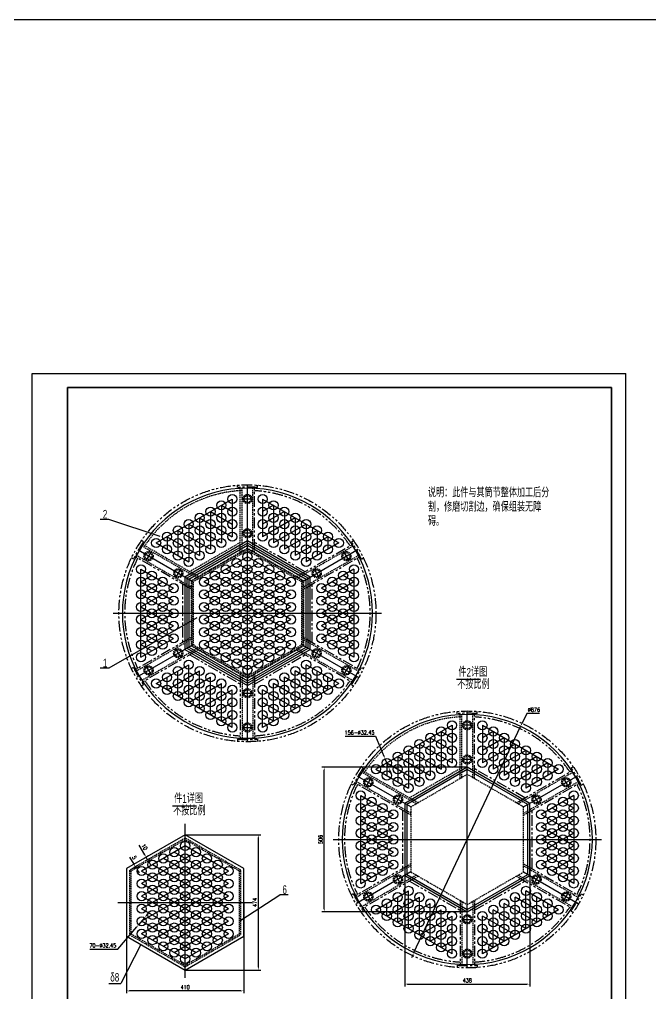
# Model space of a CAD drawing. Header units: millimetres. Extents: x 174648 to 205929, y -160248 to -145891.
# Drawn here: x 182294 to 184503, y -149303 to -145891 of the extents above; entities that cross this region are included whole.
import ezdxf

# ---------------------------------------------------------------- set-up
doc = ezdxf.new("R2010")
doc.units = ezdxf.units.MM
doc.linetypes.add('DASHED', pattern=[0.75, 0.5, -0.25])
doc.linetypes.add('PHANTOM', pattern=[2.5, 1.25, -0.25, 0.25, -0.25, 0.25, -0.25])
for name, color, linetype in [('1', 1, 'Continuous'), ('4虚线层', 6, 'DASHED'), ('9双点划线层', 6, 'PHANTOM')]:
    doc.layers.add(name, color=color, linetype=linetype)
doc.layers.add('图层1', color=4, linetype='Continuous', lineweight=35)
doc.styles.add('TH_GBDIM', font='romans.shx', dxfattribs={"width": 0.8, "bigfont": 'gbcbig.shx'})
doc.styles.add('样式 3.5', font='roms.shx', dxfattribs={"width": 0.7, "height": 3.5, "bigfont": 'hztxt.shx'})
doc.dimstyles.new('TH_GBDIM', dxfattribs={"dimtxt": 3.5, "dimasz": 2.5, "dimexe": 2, "dimexo": 0, "dimgap": 1.5, "dimtad": 1, "dimdec": 1, "dimzin": 0, "dimdsep": 46, "dimtxsty": 'TH_GBDIM', "dimcen": 2.5, "dimclrd": 130, "dimclre": 130, "dimclrt": 3, "dimadec": 0, "dimazin": 0, "dimtfac": 0.714286, "dimtdec": 1, "dimtmove": 0, "dimatfit": 3, "dimfxl": 0, "dimtzin": 0, "dimlwd": -1, "dimlwe": -1, "dimarcsym": 0})

# ---------------------------------------------------------------- blocks, each defined once
blk = doc.blocks.new('*D250')
at = {"color": 130, "transparency": 16777216}
blk.add_line((182873.8, -148746.7), (183138.4, -148746.7), dxfattribs=at)
at = {"color": 130, "linetype": 'Continuous', "transparency": 16777216}
for p, q in [((183130.4, -149210.5), (183130.4, -148756.7)), ((182873.8, -149220.5), (183138.4, -149220.5))]:
    blk.add_line(p, q, dxfattribs=at)
at = {"color": 130, "transparency": 16777216}
for points in [[(183128.7, -148756.7), (183132.1, -148756.7), (183130.4, -148746.7)], [(183128.7, -149210.5), (183132.1, -149210.5), (183130.4, -149220.5)]]:
    blk.add_solid(points, dxfattribs=at)
at = {"layer": 'Defpoints', "color": 0, "transparency": 16777216}
for p in [(182873.8, -148746.7), (183130.4, -148746.7), (182873.8, -149220.5)]:
    blk.add_point(p, dxfattribs=at)
at = {"color": 3, "transparency": 16777216, "insert": (183117.4, -148983.6), "char_height": 14, "attachment_point": 5, "rotation": 90, "style": 'TH_GBDIM', "bg_fill": 3, "box_fill_scale": 1.1, "bg_fill_color": 256, "bg_fill_true_color": 13158600, "bg_fill_transparency": 0}
blk.add_mtext('{474}{}{}', dxfattribs=at)
blk = doc.blocks.new('*D251')
at = {"color": 130, "transparency": 16777216}
blk.add_line((182668.6, -148983.6), (182668.6, -149301.5), dxfattribs=at)
at = {"color": 130, "linetype": 'Continuous', "transparency": 16777216}
for p, q in [((183079, -148983.6), (183079, -149301.5)), ((183069, -149293.5), (182678.6, -149293.5))]:
    blk.add_line(p, q, dxfattribs=at)
at = {"color": 130, "transparency": 16777216}
for points in [[(182678.6, -149291.8), (182678.6, -149295.1), (182668.6, -149293.5)], [(183069, -149291.8), (183069, -149295.1), (183079, -149293.5)]]:
    blk.add_solid(points, dxfattribs=at)
at = {"layer": 'Defpoints', "color": 0, "transparency": 16777216}
for p in [(182668.6, -148983.6), (183079, -148983.6), (182668.6, -149293.5)]:
    blk.add_point(p, dxfattribs=at)
at = {"color": 3, "transparency": 16777216, "insert": (182873.8, -149280.5), "char_height": 14, "attachment_point": 5, "style": 'TH_GBDIM', "bg_fill": 3, "box_fill_scale": 1.1, "bg_fill_color": 256, "bg_fill_true_color": 13158600, "bg_fill_transparency": 0}
blk.add_mtext('410', dxfattribs=at)
blk = doc.blocks.new('*D252')
at = {"color": 130, "linetype": 'Continuous', "transparency": 16777216}
for p, q in [((182732.4, -148816.8), (182713.2, -148783.4)), ((182750.9, -148829.2), (182735.5, -148838.1)), ((182742.4, -148834.1), (182737.4, -148825.4)), ((182747.4, -148842.7), (182752.4, -148851.4))]:
    blk.add_line(p, q, dxfattribs=at)
at = {"color": 130, "transparency": 16777216}
blk.add_line((182745.9, -148820.5), (182730.5, -148829.4), dxfattribs=at)
for points in [[(182733.9, -148815.9), (182731, -148817.6), (182737.4, -148825.4)], [(182748.9, -148841.9), (182746, -148843.6), (182742.4, -148834.1)]]:
    blk.add_solid(points, dxfattribs=at)
at = {"layer": 'Defpoints', "color": 0, "transparency": 16777216}
for p in [(182737.4, -148825.4), (182745.9, -148820.5), (182750.9, -148829.2)]:
    blk.add_point(p, dxfattribs=at)
at = {"color": 3, "transparency": 16777216, "insert": (182731.6, -148789.2), "char_height": 14, "attachment_point": 5, "rotation": 300, "style": 'TH_GBDIM', "bg_fill": 3, "box_fill_scale": 1.1, "bg_fill_color": 256, "bg_fill_true_color": 13158600, "bg_fill_transparency": 0}
blk.add_mtext('10', dxfattribs=at)
blk = doc.blocks.new('*D253')
at = {"color": 130, "linetype": 'Continuous', "transparency": 16777216}
for p, q in [((182694.8, -148850), (182680.1, -148824.5)), ((182712.2, -148857.3), (182695.4, -148867)), ((182702.3, -148863), (182699.8, -148858.7)), ((182707.3, -148871.7), (182712.3, -148880.3))]:
    blk.add_line(p, q, dxfattribs=at)
at = {"color": 130, "transparency": 16777216}
blk.add_line((182709.7, -148853), (182692.9, -148862.7), dxfattribs=at)
for points in [[(182696.3, -148849.2), (182693.4, -148850.8), (182699.8, -148858.7)], [(182708.8, -148870.8), (182705.9, -148872.5), (182702.3, -148863)]]:
    blk.add_solid(points, dxfattribs=at)
at = {"layer": 'Defpoints', "color": 0, "transparency": 16777216}
for p in [(182699.8, -148858.7), (182712.2, -148857.3)]:
    blk.add_point(p, dxfattribs=at)
at = {"color": 3, "transparency": 16777216, "insert": (182696.2, -148826.4), "char_height": 14, "attachment_point": 5, "rotation": 300, "style": 'TH_GBDIM', "bg_fill": 3, "box_fill_scale": 1.1, "bg_fill_color": 256, "bg_fill_true_color": 13158600, "bg_fill_transparency": 0}
blk.add_mtext('5', dxfattribs=at)
at = {"layer": 'Defpoints', "color": 0, "transparency": 16777216}
blk.add_point((182709.7, -148853), dxfattribs=at)
blk = doc.blocks.new('*D255')
at = {"color": 130, "linetype": 'Continuous', "transparency": 16777216}
for p, q in [((182731.8, -149037.4), (182711, -149061.8)), ((182738.3, -149029.8), (182744.8, -149022.2)), ((182637.6, -149147.5), (182704.5, -149069.4)), ((182539.9, -149147.5), (182637.6, -149147.5))]:
    blk.add_line(p, q, dxfattribs=at)
at = {"color": 130, "transparency": 16777216}
for points in [[(182737, -149028.8), (182739.5, -149030.9), (182731.8, -149037.4)], [(182703.2, -149068.3), (182705.7, -149070.4), (182711, -149061.8)]]:
    blk.add_solid(points, dxfattribs=at)
at = {"layer": 'Defpoints', "color": 0, "transparency": 16777216}
for p in [(182731.8, -149037.4), (182711, -149061.8)]:
    blk.add_point(p, dxfattribs=at)
at = {"color": 3, "transparency": 16777216, "insert": (182585.7, -149134.5), "char_height": 14, "attachment_point": 5, "style": 'TH_GBDIM', "bg_fill": 3, "box_fill_scale": 1.1, "bg_fill_color": 256, "bg_fill_true_color": 13158600, "bg_fill_transparency": 0}
blk.add_mtext('{70-%%c32.45}{}{}', dxfattribs=at)
blk = doc.blocks.new('*D256')
at = {"color": 130, "linetype": 'Continuous', "transparency": 16777216}
for p, q in [((184069.8, -148321.5), (184052.6, -148357.8)), ((184114.7, -148321.5), (184069.8, -148321.5)), ((183675.1, -149159.4), (184048.4, -148366.9)), ((183670.9, -149168.4), (183666.6, -149177.5))]:
    blk.add_line(p, q, dxfattribs=at)
at = {"color": 130, "transparency": 16777216}
for points in [[(184051.1, -148357.1), (184054.2, -148358.5), (184048.4, -148366.9)], [(183669.3, -149167.7), (183672.4, -149169.1), (183675.1, -149159.4)]]:
    blk.add_solid(points, dxfattribs=at)
at = {"layer": 'Defpoints', "color": 0, "transparency": 16777216}
for p in [(184048.4, -148366.9), (183675.1, -149159.4)]:
    blk.add_point(p, dxfattribs=at)
at = {"color": 3, "transparency": 16777216, "insert": (184095.2, -148308.5), "char_height": 14, "attachment_point": 5, "style": 'TH_GBDIM', "bg_fill": 3, "box_fill_scale": 1.1, "bg_fill_color": 256, "bg_fill_true_color": 13158600, "bg_fill_transparency": 0}
blk.add_mtext('∅876', dxfattribs=at)
blk = doc.blocks.new('*D257')
at = {"color": 130, "transparency": 16777216}
blk.add_line((183861.8, -148510), (183352.8, -148510), dxfattribs=at)
at = {"color": 130, "linetype": 'Continuous', "transparency": 16777216}
for p, q in [((183360.8, -149006.2), (183360.8, -148520)), ((183861.8, -149016.2), (183352.8, -149016.2))]:
    blk.add_line(p, q, dxfattribs=at)
at = {"color": 130, "transparency": 16777216}
for points in [[(183359.1, -148520), (183362.5, -148520), (183360.8, -148510)], [(183359.1, -149006.2), (183362.5, -149006.2), (183360.8, -149016.2)]]:
    blk.add_solid(points, dxfattribs=at)
at = {"layer": 'Defpoints', "color": 0, "transparency": 16777216}
for p in [(183360.8, -148510), (183861.8, -148510), (183861.8, -149016.2)]:
    blk.add_point(p, dxfattribs=at)
at = {"color": 3, "transparency": 16777216, "insert": (183347.8, -148763.1), "char_height": 14, "attachment_point": 5, "rotation": 90, "style": 'TH_GBDIM', "bg_fill": 3, "box_fill_scale": 1.1, "bg_fill_color": 256, "bg_fill_true_color": 13158600, "bg_fill_transparency": 0}
blk.add_mtext('506', dxfattribs=at)
blk = doc.blocks.new('*D258')
at = {"color": 130, "linetype": 'Continuous', "transparency": 16777216}
for p, q in [((183642.6, -148763.1), (183642.6, -149277.7)), ((183652.6, -149269.7), (184070.9, -149269.7))]:
    blk.add_line(p, q, dxfattribs=at)
at = {"color": 130, "transparency": 16777216}
blk.add_line((184080.9, -148763.1), (184080.9, -149277.7), dxfattribs=at)
for points in [[(183652.6, -149268.1), (183652.6, -149271.4), (183642.6, -149269.7)], [(184070.9, -149268.1), (184070.9, -149271.4), (184080.9, -149269.7)]]:
    blk.add_solid(points, dxfattribs=at)
at = {"layer": 'Defpoints', "color": 0, "transparency": 16777216}
for p in [(183642.6, -148763.1), (184080.9, -148763.1), (184080.9, -149269.7)]:
    blk.add_point(p, dxfattribs=at)
at = {"color": 3, "transparency": 16777216, "insert": (183861.8, -149256.7), "char_height": 14, "attachment_point": 5, "style": 'TH_GBDIM', "bg_fill": 3, "box_fill_scale": 1.1, "bg_fill_color": 256, "bg_fill_true_color": 13158600, "bg_fill_transparency": 0}
blk.add_mtext('438', dxfattribs=at)
blk = doc.blocks.new('*D259')
at = {"color": 130, "linetype": 'Continuous', "transparency": 16777216}
for p, q in [((183434.1, -148401.7), (183540.9, -148401.7)), ((183540.9, -148401.7), (183569.9, -148471.1)), ((183586.1, -148509.8), (183573.8, -148480.3)), ((183590, -148519), (183593.9, -148528.3))]:
    blk.add_line(p, q, dxfattribs=at)
at = {"color": 130, "transparency": 16777216}
for points in [[(183571.5, -148470.4), (183568.4, -148471.7), (183573.8, -148480.3)], [(183591.5, -148518.4), (183588.5, -148519.7), (183586.1, -148509.8)]]:
    blk.add_solid(points, dxfattribs=at)
at = {"layer": 'Defpoints', "color": 0, "transparency": 16777216}
for p in [(183573.8, -148480.3), (183586.1, -148509.8)]:
    blk.add_point(p, dxfattribs=at)
at = {"color": 3, "transparency": 16777216, "insert": (183484.5, -148388.7), "char_height": 14, "attachment_point": 5, "style": 'TH_GBDIM', "bg_fill": 3, "box_fill_scale": 1.1, "bg_fill_color": 256, "bg_fill_true_color": 13158600, "bg_fill_transparency": 0}
blk.add_mtext('{156-%%c32.45}{}{}', dxfattribs=at)

msp = doc.modelspace()

# ---------------------------------------------------------------- linework, layer by layer
at = {"color": 7, "linetype": 'Continuous'}
for p, q in [((182337.9, -147130.8), (184416.9, -147130.8)), ((182337.9, -150071.1), (182337.9, -147130.8)), ((184416.9, -150071.1), (184416.9, -147130.8))]:
    msp.add_line(p, q, dxfattribs=at)
at = {"color": 1, "ltscale": 1.5}
for p, q in [((183092, -148420.8), (183092, -147520.8)), ((183108, -147570.8), (183076, -147570.8)), ((183108, -147690.8), (183076, -147690.8)), ((182894.9, -147856.9), (182709.3, -147749.8)), ((183092, -147725.8), (182879.9, -147848.3)), ((183304.2, -147848.3), (183092, -147725.8)), ((183289.2, -147856.9), (183480, -147746.8)), ((182753.6, -147756.9), (182737.6, -147784.6)), ((183446.5, -147784.6), (183430.5, -147756.9)), ((182857.6, -147816.9), (182841.6, -147844.6)), ((183342.5, -147844.6), (183326.5, -147816.9)), ((182879.9, -147848.3), (182879.9, -148093.3)), ((183304.2, -148093.3), (183304.2, -147848.3)), ((182622, -147970.8), (183562, -147970.8)), ((182642, -147970.8), (183542, -147970.8)), ((182894.9, -148084.6), (182704.1, -148194.8)), ((182879.9, -148093.3), (183092, -148215.8)), ((183092, -148215.8), (183304.2, -148093.3)), ((183289.2, -148084.6), (183480, -148194.8)), ((182841.6, -148096.9), (182857.6, -148124.6)), ((183326.5, -148124.6), (183342.5, -148096.9)), ((182737.6, -148156.9), (182753.6, -148184.6)), ((183430.5, -148184.6), (183446.5, -148156.9)), ((183076, -148250.8), (183108, -148250.8)), ((183861.8, -149213.1), (183861.8, -148313.1)), ((183076, -148370.8), (183108, -148370.8)), ((183861.8, -148518.1), (183649.6, -148640.6)), ((184073.9, -148640.6), (183861.8, -148518.1)), ((183664.6, -148649.3), (183479, -148542.1)), ((184058.9, -148649.3), (184249.7, -148539.1)), ((184216.2, -148577), (184200.2, -148549.3)), ((183649.6, -148640.6), (183649.6, -148885.6)), ((184073.9, -148885.6), (184073.9, -148640.6)), ((182873.8, -149248.1), (182873.8, -148708.3)), ((183391.8, -148763.1), (184331.8, -148763.1)), ((183411.8, -148763.1), (184311.8, -148763.1)), ((183664.6, -148877), (183473.8, -148987.1)), ((184058.9, -148877), (184249.7, -148987.1)), ((183649.6, -148885.6), (183861.8, -149008.1)), ((183861.8, -149008.1), (184073.9, -148885.6)), ((184200.2, -148977), (184216.2, -148949.3)), ((182638.6, -148983.6), (183107.7, -148983.6))]:
    msp.add_line(p, q, dxfattribs=at)
for p, q in [((182606.2, -147642.3), (182576.5, -147642.3)), ((182785.8, -147701.5), (182606.2, -147642.3)), ((183092, -147717.7), (182872.9, -147844.2)), ((183311.2, -147844.2), (183092, -147717.7)), ((183092, -147733.9), (182886.9, -147852.3)), ((183297.2, -147852.3), (183092, -147733.9)), ((182872.9, -147844.2), (182872.9, -148097.3)), ((182886.9, -147852.3), (182886.9, -148089.2)), ((183297.2, -148089.2), (183297.2, -147852.3)), ((183311.2, -148097.3), (183311.2, -147844.2)), ((182914.3, -147986.5), (182606.2, -148163.6)), ((182886.9, -148089.2), (183092, -148207.7)), ((183092, -148207.7), (183297.2, -148089.2)), ((182872.9, -148097.3), (183092, -148223.9)), ((183092, -148223.9), (183311.2, -148097.3)), ((182606.2, -148163.6), (182576.5, -148163.6)), ((183824.3, -148202.2), (183908.6, -148202.2)), ((183861.8, -148510), (183642.6, -148636.6)), ((184080.9, -148636.6), (183861.8, -148510)), ((183642.6, -148636.6), (183642.6, -148889.7)), ((184080.9, -148889.7), (184080.9, -148636.6)), ((182829.3, -148645), (182913.6, -148645)), ((182873.8, -148746.7), (182668.6, -148865.1)), ((183079, -148865.1), (182873.8, -148746.7)), ((182668.6, -148865.1), (182668.6, -149102.1)), ((183079, -149102.1), (183079, -148865.1)), ((183642.6, -148889.7), (183861.8, -149016.2)), ((183861.8, -149016.2), (184080.9, -148889.7)), ((183235.1, -148957.1), (183205.4, -148957.1)), ((182668.6, -149102.1), (182873.8, -149220.5)), ((182873.8, -149220.5), (183079, -149102.1))]:
    msp.add_line(p, q)
at = {"color": 2}
msp.add_line((182607.1, -149267.9), (182649.1, -149267.9), dxfattribs=at)
for centre, start, end in [((183092, -147970.8), 90, 150), ((183092, -147970.8), 30, 90), ((183092, -147970.8), 150, 210), ((183092, -147970.8), 330, 30), ((183092, -147970.8), 210, 270), ((183092, -147970.8), 270, 330), ((183861.8, -148763.1), 90, 150), ((183861.8, -148763.1), 30, 90), ((183861.8, -148763.1), 150, 210), ((183861.8, -148763.1), 330, 30), ((183861.8, -148763.1), 210, 270), ((183861.8, -148763.1), 270, 330)]:
    msp.add_arc(centre, 438, start, end)
at = {"layer": '1'}
for p, q in [((182772.2, -147724.7), (183038.9, -147570.7)), ((183038.9, -147570.7), (183038.9, -147702.7)), ((183145.2, -147570.7), (183145.2, -147702.7)), ((183145.2, -147570.7), (183411.9, -147724.7)), ((182962.7, -147614.7), (182962.7, -147746.7)), ((182962.7, -147614.7), (183038.9, -147658.7)), ((183000.8, -147592.7), (183000.8, -147724.7)), ((183000.8, -147592.7), (183038.9, -147614.7)), ((183183.3, -147592.7), (183145.2, -147614.7)), ((183221.4, -147614.7), (183145.2, -147658.7)), ((183183.3, -147592.7), (183183.3, -147724.7)), ((183221.4, -147614.7), (183221.4, -147746.7)), ((182924.6, -147636.7), (182924.6, -147768.7)), ((182924.6, -147636.7), (183038.9, -147702.7)), ((183259.5, -147636.7), (183145.2, -147702.7)), ((183259.5, -147636.7), (183259.5, -147768.7)), ((182848.4, -147680.7), (182962.7, -147746.7)), ((182848.4, -147680.7), (182848.4, -147768.7)), ((182886.5, -147658.7), (183000.8, -147724.7)), ((182886.5, -147658.7), (182886.5, -147790.7)), ((183297.6, -147658.7), (183183.3, -147724.7)), ((183335.7, -147680.7), (183221.4, -147746.7)), ((183297.6, -147658.7), (183297.6, -147790.7)), ((183335.7, -147680.7), (183335.7, -147768.7)), ((182810.3, -147702.7), (182924.6, -147768.7)), ((182810.3, -147702.7), (182810.3, -147746.7)), ((183373.8, -147702.7), (183259.5, -147768.7)), ((183373.8, -147702.7), (183373.8, -147746.7)), ((182772.2, -147724.7), (182886.5, -147790.7)), ((183411.9, -147724.7), (183297.6, -147790.7)), ((183092, -147772.8), (182939.6, -147860.8)), ((183244.5, -147860.8), (183092, -147772.8)), ((182719, -147816.8), (182833.3, -147882.8)), ((182719, -148124.8), (182719, -147816.8)), ((183130.2, -147794.8), (182939.6, -147904.8)), ((183168.3, -147816.8), (182939.6, -147948.8)), ((183244.5, -147948.8), (183015.8, -147816.8)), ((183244.5, -147904.8), (183053.9, -147794.8)), ((183465.1, -147816.8), (183350.8, -147882.8)), ((183465.1, -147816.8), (183465.1, -148124.8)), ((182719, -147860.8), (182757.1, -147838.8)), ((183206.4, -147838.8), (182939.6, -147992.8)), ((183244.5, -147992.8), (182977.7, -147838.8)), ((183465.1, -147860.8), (183427, -147838.8)), ((182719, -147860.8), (182833.3, -147926.8)), ((182719, -147904.8), (182795.2, -147860.8)), ((182719, -147948.8), (182833.3, -147882.8)), ((183244.5, -148036.8), (182939.6, -147860.8)), ((183244.5, -147860.8), (182939.6, -148036.8)), ((183465.1, -147860.8), (183350.8, -147926.8)), ((183465.1, -147948.8), (183350.8, -147882.8)), ((183465.1, -147904.8), (183388.9, -147860.8)), ((182719, -147904.8), (182833.3, -147970.8)), ((183244.5, -147904.8), (182939.6, -148080.8)), ((183244.5, -148080.8), (182939.6, -147904.8)), ((183465.1, -147904.8), (183350.8, -147970.8)), ((182719, -147992.8), (182833.3, -147926.8)), ((182719, -147948.8), (182833.3, -148014.8)), ((183206.4, -148102.8), (182939.6, -147948.8)), ((183244.5, -147948.8), (182977.7, -148102.8)), ((183465.1, -147992.8), (183350.8, -147926.8)), ((183465.1, -147948.8), (183350.8, -148014.8)), ((182719, -148036.8), (182833.3, -147970.8)), ((183465.1, -148036.8), (183350.8, -147970.8)), ((182719, -147992.8), (182833.3, -148058.8)), ((182719, -148080.8), (182833.3, -148014.8)), ((183168.3, -148124.8), (182939.6, -147992.8)), ((183244.5, -147992.8), (183015.8, -148124.8)), ((183465.1, -147992.8), (183350.8, -148058.8)), ((183465.1, -148080.8), (183350.8, -148014.8)), ((182719, -148036.8), (182795.2, -148080.8)), ((182719, -148124.8), (182833.3, -148058.8)), ((183130.2, -148146.8), (182939.6, -148036.8)), ((183244.5, -148036.8), (183053.9, -148146.8)), ((183465.1, -148124.8), (183350.8, -148058.8)), ((183465.1, -148036.8), (183388.9, -148080.8)), ((182719, -148080.8), (182757.1, -148102.8)), ((183092, -148168.8), (182939.6, -148080.8)), ((183244.5, -148080.8), (183092, -148168.8)), ((183465.1, -148080.8), (183427, -148102.8)), ((182772.2, -148216.9), (182886.5, -148150.9)), ((182886.5, -148282.9), (182886.5, -148150.9)), ((183411.9, -148216.9), (183297.6, -148150.9)), ((183297.6, -148282.9), (183297.6, -148150.9)), ((182810.3, -148238.9), (182924.6, -148172.9)), ((182810.3, -148238.9), (182810.3, -148194.9)), ((182848.4, -148260.9), (182848.4, -148172.9)), ((182848.4, -148260.9), (182962.7, -148194.9)), ((182924.6, -148304.9), (182924.6, -148172.9)), ((182962.7, -148326.9), (182962.7, -148194.9)), ((183221.4, -148326.9), (183221.4, -148194.9)), ((183335.7, -148260.9), (183221.4, -148194.9)), ((183373.8, -148238.9), (183259.5, -148172.9)), ((183259.5, -148304.9), (183259.5, -148172.9)), ((183335.7, -148260.9), (183335.7, -148172.9)), ((183373.8, -148238.9), (183373.8, -148194.9)), ((183038.9, -148370.9), (182772.2, -148216.9)), ((182886.5, -148282.9), (183000.8, -148216.9)), ((183000.8, -148348.9), (183000.8, -148216.9)), ((183411.9, -148216.9), (183145.2, -148370.9)), ((183183.3, -148348.9), (183183.3, -148216.9)), ((183297.6, -148282.9), (183183.3, -148216.9)), ((182924.6, -148304.9), (183038.9, -148238.9)), ((183038.9, -148370.9), (183038.9, -148238.9)), ((183145.2, -148370.9), (183145.2, -148238.9)), ((183259.5, -148304.9), (183145.2, -148238.9)), ((182962.7, -148326.9), (183038.9, -148282.9)), ((183221.4, -148326.9), (183145.2, -148282.9)), ((183000.8, -148348.9), (183038.9, -148326.9)), ((183183.3, -148348.9), (183145.2, -148326.9)), ((183541.9, -148517), (183808.6, -148363)), ((183808.6, -148363), (183808.6, -148495)), ((183914.9, -148363), (183914.9, -148495)), ((183914.9, -148363), (184181.6, -148517)), ((183770.5, -148385), (183770.5, -148517)), ((183770.5, -148385), (183808.6, -148407)), ((183953, -148385), (183914.9, -148407)), ((183953, -148385), (183953, -148517)), ((183694.3, -148429), (183694.3, -148561)), ((183694.3, -148429), (183808.6, -148495)), ((183732.4, -148407), (183732.4, -148539)), ((183732.4, -148407), (183808.6, -148451)), ((183991.1, -148407), (183914.9, -148451)), ((184029.2, -148429), (183914.9, -148495)), ((183991.1, -148407), (183991.1, -148539)), ((184029.2, -148429), (184029.2, -148561)), ((183656.2, -148451), (183770.5, -148517)), ((183656.2, -148451), (183656.2, -148583)), ((184067.3, -148451), (183953, -148517)), ((184067.3, -148451), (184067.3, -148583)), ((183580, -148495), (183694.3, -148561)), ((183580, -148495), (183580, -148539)), ((183618.1, -148473), (183732.4, -148539)), ((183618.1, -148473), (183618.1, -148561)), ((184105.4, -148473), (183991.1, -148539)), ((184143.5, -148495), (184029.2, -148561)), ((184105.4, -148473), (184105.4, -148561)), ((184143.5, -148495), (184143.5, -148539)), ((183541.9, -148517), (183656.2, -148583)), ((184181.6, -148517), (184067.3, -148583)), ((183488.7, -148609.1), (183603, -148675.1)), ((183488.7, -148917.1), (183488.7, -148609.1)), ((183488.7, -148653.1), (183526.8, -148631.1)), ((184234.8, -148609.1), (184120.5, -148675.1)), ((184234.8, -148653.1), (184196.7, -148631.1)), ((184234.8, -148609.1), (184234.8, -148917.1)), ((183488.7, -148653.1), (183603, -148719.1)), ((183488.7, -148697.1), (183564.9, -148653.1)), ((184234.8, -148653.1), (184120.5, -148719.1)), ((184234.8, -148697.1), (184158.6, -148653.1)), ((183488.7, -148741.1), (183603, -148675.1)), ((183488.7, -148697.1), (183603, -148763.1)), ((184234.8, -148741.1), (184120.5, -148675.1)), ((184234.8, -148697.1), (184120.5, -148763.1)), ((183488.7, -148785.1), (183603, -148719.1)), ((183488.7, -148741.1), (183603, -148807.1)), ((184234.8, -148785.1), (184120.5, -148719.1)), ((184234.8, -148741.1), (184120.5, -148807.1)), ((183488.7, -148829.1), (183603, -148763.1)), ((184234.8, -148829.1), (184120.5, -148763.1)), ((182873.8, -148785.6), (182721.4, -148873.6)), ((182911.9, -148807.6), (182721.4, -148917.6)), ((183026.2, -148917.6), (182835.7, -148807.6)), ((183026.2, -148873.6), (182873.8, -148785.6)), ((183488.7, -148785.1), (183603, -148851.1)), ((183488.7, -148873.1), (183603, -148807.1)), ((184234.8, -148785.1), (184120.5, -148851.1)), ((184234.8, -148873.1), (184120.5, -148807.1)), ((182950, -148829.6), (182721.4, -148961.6)), ((183026.2, -148961.6), (182797.6, -148829.6)), ((183488.7, -148829.1), (183564.9, -148873.1)), ((184234.8, -148829.1), (184158.6, -148873.1)), ((182988.1, -148851.6), (182721.4, -149005.6)), ((183026.2, -149049.6), (182721.4, -148873.6)), ((183026.2, -148873.6), (182721.4, -149049.6)), ((183026.2, -149005.6), (182759.5, -148851.6)), ((183488.7, -148917.1), (183603, -148851.1)), ((183488.7, -148873.1), (183526.8, -148895.1)), ((184234.8, -148917.1), (184120.5, -148851.1)), ((184234.8, -148873.1), (184196.7, -148895.1)), ((183026.2, -148917.6), (182721.4, -149093.6)), ((183026.2, -149093.6), (182721.4, -148917.6)), ((183541.9, -149009.2), (183656.2, -148943.2)), ((183656.2, -149075.2), (183656.2, -148943.2)), ((184181.6, -149009.2), (184067.3, -148943.2)), ((184067.3, -149075.2), (184067.3, -148943.2)), ((182988.1, -149115.6), (182721.4, -148961.6)), ((183026.2, -148961.6), (182759.5, -149115.6)), ((183580, -149031.2), (183694.3, -148965.2)), ((183618.1, -149053.2), (183618.1, -148965.2)), ((183694.3, -149097.2), (183694.3, -148965.2)), ((184143.5, -149031.2), (184029.2, -148965.2)), ((184029.2, -149097.2), (184029.2, -148965.2)), ((184105.4, -149053.2), (184105.4, -148965.2)), ((182950, -149137.6), (182721.4, -149005.6)), ((183026.2, -149005.6), (182797.6, -149137.6)), ((183808.6, -149163.2), (183541.9, -149009.2)), ((183580, -149031.2), (183580, -148987.2)), ((183618.1, -149053.2), (183732.4, -148987.2)), ((183656.2, -149075.2), (183770.5, -149009.2)), ((183732.4, -149119.2), (183732.4, -148987.2)), ((183770.5, -149141.2), (183770.5, -149009.2)), ((184181.6, -149009.2), (183914.9, -149163.2)), ((183953, -149141.2), (183953, -149009.2)), ((184067.3, -149075.2), (183953, -149009.2)), ((183991.1, -149119.2), (183991.1, -148987.2)), ((184105.4, -149053.2), (183991.1, -148987.2)), ((184143.5, -149031.2), (184143.5, -148987.2)), ((183694.3, -149097.2), (183808.6, -149031.2)), ((183808.6, -149163.2), (183808.6, -149031.2)), ((183914.9, -149163.2), (183914.9, -149031.2)), ((184029.2, -149097.2), (183914.9, -149031.2)), ((182911.9, -149159.6), (182721.4, -149049.6)), ((183026.2, -149049.6), (182835.7, -149159.6)), ((183732.4, -149119.2), (183808.6, -149075.2)), ((183991.1, -149119.2), (183914.9, -149075.2)), ((182873.8, -149181.6), (182721.4, -149093.6)), ((183026.2, -149093.6), (182873.8, -149181.6)), ((183770.5, -149141.2), (183808.6, -149119.2)), ((183953, -149141.2), (183914.9, -149119.2))]:
    msp.add_line(p, q, dxfattribs=at)
for centre in [(183000.8, -147592.7), (183038.9, -147570.7), (183145.2, -147570.7), (183183.3, -147592.7), (182962.7, -147614.7), (183038.9, -147614.7), (183145.2, -147614.7), (183221.4, -147614.7), (182886.5, -147658.7), (182924.6, -147636.7), (182962.7, -147658.7), (183000.8, -147636.7), (183038.9, -147658.7), (183145.2, -147658.7), (183183.3, -147636.7), (183221.4, -147658.7), (183259.5, -147636.7), (183297.6, -147658.7), (182848.4, -147680.7), (182924.6, -147680.7), (183000.8, -147680.7), (183183.3, -147680.7), (183259.5, -147680.7), (183335.7, -147680.7), (182772.2, -147724.7), (182810.3, -147702.7), (182848.4, -147724.7), (182886.5, -147702.7), (182924.6, -147724.7), (182962.7, -147702.7), (183000.8, -147724.7), (183038.9, -147702.7), (183145.2, -147702.7), (183183.3, -147724.7), (183221.4, -147702.7), (183259.5, -147724.7), (183297.6, -147702.7), (183335.7, -147724.7), (183373.8, -147702.7), (183411.9, -147724.7), (182810.3, -147746.7), (182848.4, -147768.7), (182886.5, -147746.7), (182924.6, -147768.7), (182962.7, -147746.7), (183221.4, -147746.7), (183259.5, -147768.7), (183297.6, -147746.7), (183335.7, -147768.7), (183373.8, -147746.7), (182886.5, -147790.7), (183053.9, -147794.8), (183092, -147772.8), (183130.2, -147794.8), (183297.6, -147790.7), (182719, -147816.8), (183015.8, -147816.8), (183092, -147816.8), (183168.3, -147816.8), (183465.1, -147816.8), (182719, -147860.8), (182757.1, -147838.8), (182795.2, -147860.8), (182939.6, -147860.8), (182977.7, -147838.8), (183015.8, -147860.8), (183053.9, -147838.8), (183092, -147860.8), (183130.2, -147838.8), (183168.3, -147860.8), (183206.4, -147838.8), (183244.5, -147860.8), (183388.9, -147860.8), (183427, -147838.8), (183465.1, -147860.8), (182719, -147904.8), (182757.1, -147882.8), (182795.2, -147904.8), (182833.3, -147882.8), (182939.6, -147904.8), (182977.7, -147882.8), (183015.8, -147904.8), (183053.9, -147882.8), (183092, -147904.8), (183130.2, -147882.8), (183168.3, -147904.8), (183206.4, -147882.8), (183244.5, -147904.8), (183350.8, -147882.8), (183388.9, -147904.8), (183427, -147882.8), (183465.1, -147904.8), (182757.1, -147926.8), (182833.3, -147926.8), (182977.7, -147926.8), (183053.9, -147926.8), (183130.2, -147926.8), (183206.4, -147926.8), (183350.8, -147926.8), (183427, -147926.8), (182719, -147948.8), (182757.1, -147970.8), (182795.2, -147948.8), (182833.3, -147970.8), (182939.6, -147948.8), (182977.7, -147970.8), (183015.8, -147948.8), (183053.9, -147970.8), (183092, -147948.8), (183130.2, -147970.8), (183168.3, -147948.8), (183206.4, -147970.8), (183244.5, -147948.8), (183350.8, -147970.8), (183388.9, -147948.8), (183427, -147970.8), (183465.1, -147948.8), (182719, -147992.8), (182795.2, -147992.8), (182939.6, -147992.8), (183015.8, -147992.8), (183092, -147992.8), (183168.3, -147992.8), (183244.5, -147992.8), (183388.9, -147992.8), (183465.1, -147992.8), (182719, -148036.8), (182757.1, -148014.8), (182795.2, -148036.8), (182833.3, -148014.8), (182939.6, -148036.8), (182977.7, -148014.8), (183015.8, -148036.8), (183053.9, -148014.8), (183092, -148036.8), (183130.2, -148014.8), (183168.3, -148036.8), (183206.4, -148014.8), (183244.5, -148036.8), (183350.8, -148014.8), (183388.9, -148036.8), (183427, -148014.8), (183465.1, -148036.8), (182757.1, -148058.8), (182833.3, -148058.8), (182977.7, -148058.8), (183053.9, -148058.8), (183130.2, -148058.8), (183206.4, -148058.8), (183350.8, -148058.8), (183427, -148058.8), (182719, -148080.8), (182757.1, -148102.8), (182795.2, -148080.8), (182939.6, -148080.8), (182977.7, -148102.8), (183015.8, -148080.8), (183053.9, -148102.8), (183092, -148080.8), (183130.2, -148102.8), (183168.3, -148080.8), (183206.4, -148102.8), (183244.5, -148080.8), (183388.9, -148080.8), (183427, -148102.8), (183465.1, -148080.8), (182719, -148124.8), (183015.8, -148124.8), (183092, -148124.8), (183168.3, -148124.8), (183465.1, -148124.8), (182848.4, -148172.9), (182886.5, -148150.9), (182924.6, -148172.9), (183053.9, -148146.8), (183092, -148168.8), (183130.2, -148146.8), (183259.5, -148172.9), (183297.6, -148150.9), (183335.7, -148172.9), (182810.3, -148194.9), (182886.5, -148194.9), (182962.7, -148194.9), (183221.4, -148194.9), (183297.6, -148194.9), (183373.8, -148194.9), (182772.2, -148216.9), (182810.3, -148238.9), (182848.4, -148216.9), (182886.5, -148238.9), (182924.6, -148216.9), (182962.7, -148238.9), (183000.8, -148216.9), (183038.9, -148238.9), (183145.2, -148238.9), (183183.3, -148216.9), (183221.4, -148238.9), (183259.5, -148216.9), (183297.6, -148238.9), (183335.7, -148216.9), (183373.8, -148238.9), (183411.9, -148216.9), (182848.4, -148260.9), (182924.6, -148260.9), (183000.8, -148260.9), (183183.3, -148260.9), (183259.5, -148260.9), (183335.7, -148260.9), (182886.5, -148282.9), (182924.6, -148304.9), (182962.7, -148282.9), (183000.8, -148304.9), (183038.9, -148282.9), (183145.2, -148282.9), (183183.3, -148304.9), (183221.4, -148282.9), (183259.5, -148304.9), (183297.6, -148282.9), (182962.7, -148326.9), (183000.8, -148348.9), (183038.9, -148326.9), (183145.2, -148326.9), (183183.3, -148348.9), (183221.4, -148326.9), (183038.9, -148370.9), (183145.2, -148370.9), (183808.6, -148363), (183914.9, -148363), (183732.4, -148407), (183770.5, -148385), (183808.6, -148407), (183914.9, -148407), (183953, -148385), (183991.1, -148407), (183656.2, -148451), (183694.3, -148429), (183732.4, -148451), (183770.5, -148429), (183808.6, -148451), (183914.9, -148451), (183953, -148429), (183991.1, -148451), (184029.2, -148429), (184067.3, -148451), (183618.1, -148473), (183694.3, -148473), (183770.5, -148473), (183953, -148473), (184029.2, -148473), (184105.4, -148473), (183541.9, -148517), (183580, -148495), (183618.1, -148517), (183656.2, -148495), (183694.3, -148517), (183732.4, -148495), (183770.5, -148517), (183808.6, -148495), (183914.9, -148495), (183953, -148517), (183991.1, -148495), (184029.2, -148517), (184067.3, -148495), (184105.4, -148517), (184143.5, -148495), (184181.6, -148517), (183580, -148539), (183656.2, -148539), (183732.4, -148539), (183991.1, -148539), (184067.3, -148539), (184143.5, -148539), (183618.1, -148561), (183656.2, -148583), (183694.3, -148561), (184029.2, -148561), (184067.3, -148583), (184105.4, -148561), (183488.7, -148609.1), (184234.8, -148609.1), (183488.7, -148653.1), (183526.8, -148631.1), (183564.9, -148653.1), (184158.6, -148653.1), (184196.7, -148631.1), (184234.8, -148653.1), (183526.8, -148675.1), (183603, -148675.1), (184120.5, -148675.1), (184196.7, -148675.1), (183488.7, -148697.1), (183526.8, -148719.1), (183564.9, -148697.1), (183603, -148719.1), (184120.5, -148719.1), (184158.6, -148697.1), (184196.7, -148719.1), (184234.8, -148697.1), (183488.7, -148741.1), (183564.9, -148741.1), (184158.6, -148741.1), (184234.8, -148741.1), (182873.8, -148785.6), (183488.7, -148785.1), (183526.8, -148763.1), (183564.9, -148785.1), (183603, -148763.1), (184120.5, -148763.1), (184158.6, -148785.1), (184196.7, -148763.1), (184234.8, -148785.1), (182835.7, -148807.6), (182911.9, -148807.6), (183526.8, -148807.1), (183603, -148807.1), (184120.5, -148807.1), (184196.7, -148807.1), (182759.5, -148851.6), (182797.6, -148829.6), (182835.7, -148851.6), (182873.8, -148829.6), (182911.9, -148851.6), (182950, -148829.6), (182988.1, -148851.6), (183488.7, -148829.1), (183526.8, -148851.1), (183564.9, -148829.1), (183603, -148851.1), (184120.5, -148851.1), (184158.6, -148829.1), (184196.7, -148851.1), (184234.8, -148829.1), (182721.4, -148873.6), (182797.6, -148873.6), (182873.8, -148873.6), (182950, -148873.6), (183026.2, -148873.6), (183488.7, -148873.1), (183564.9, -148873.1), (184158.6, -148873.1), (184234.8, -148873.1), (182721.4, -148917.6), (182759.5, -148895.6), (182797.6, -148917.6), (182835.7, -148895.6), (182873.8, -148917.6), (182911.9, -148895.6), (182950, -148917.6), (182988.1, -148895.6), (183026.2, -148917.6), (183488.7, -148917.1), (183526.8, -148895.1), (184196.7, -148895.1), (184234.8, -148917.1), (182721.4, -148961.6), (182759.5, -148939.6), (182797.6, -148961.6), (182835.7, -148939.6), (182873.8, -148961.6), (182911.9, -148939.6), (182950, -148961.6), (182988.1, -148939.6), (183026.2, -148961.6), (183656.2, -148943.2), (184067.3, -148943.2), (182759.5, -148983.6), (182835.7, -148983.6), (182911.9, -148983.6), (182988.1, -148983.6), (183580, -148987.2), (183618.1, -148965.2), (183656.2, -148987.2), (183694.3, -148965.2), (183732.4, -148987.2), (183991.1, -148987.2), (184029.2, -148965.2), (184067.3, -148987.2), (184105.4, -148965.2), (184143.5, -148987.2), (182721.4, -149005.6), (182759.5, -149027.6), (182797.6, -149005.6), (182835.7, -149027.6), (182873.8, -149005.6), (182911.9, -149027.6), (182950, -149005.6), (182988.1, -149027.6), (183026.2, -149005.6), (183541.9, -149009.2), (183580, -149031.2), (183618.1, -149009.2), (183656.2, -149031.2), (183694.3, -149009.2), (183732.4, -149031.2), (183770.5, -149009.2), (183808.6, -149031.2), (183914.9, -149031.2), (183953, -149009.2), (183991.1, -149031.2), (184029.2, -149009.2), (184067.3, -149031.2), (184105.4, -149009.2), (184143.5, -149031.2), (184181.6, -149009.2), (182721.4, -149049.6), (182797.6, -149049.6), (182873.8, -149049.6), (182950, -149049.6), (183026.2, -149049.6), (183618.1, -149053.2), (183694.3, -149053.2), (183770.5, -149053.2), (183953, -149053.2), (184029.2, -149053.2), (184105.4, -149053.2), (182721.4, -149093.6), (182759.5, -149071.6), (182797.6, -149093.6), (182835.7, -149071.6), (182873.8, -149093.6), (182911.9, -149071.6), (182950, -149093.6), (182988.1, -149071.6), (183026.2, -149093.6), (183656.2, -149075.2), (183694.3, -149097.2), (183732.4, -149075.2), (183770.5, -149097.2), (183808.6, -149075.2), (183914.9, -149075.2), (183953, -149097.2), (183991.1, -149075.2), (184029.2, -149097.2), (184067.3, -149075.2), (182759.5, -149115.6), (182835.7, -149115.6), (182911.9, -149115.6), (182988.1, -149115.6), (183732.4, -149119.2), (183808.6, -149119.2), (183914.9, -149119.2), (183991.1, -149119.2), (182797.6, -149137.6), (182835.7, -149159.6), (182873.8, -149137.6), (182911.9, -149159.6), (182950, -149137.6), (183770.5, -149141.2), (183808.6, -149163.2), (183914.9, -149163.2), (183953, -149141.2), (182873.8, -149181.6)]:
    msp.add_circle(centre, 16, dxfattribs=at)
at = {"layer": '4虚线层', "ltscale": 10}
for p, q in [((183067, -147732.1), (183067, -147533.5)), ((183073, -147754.1), (183073, -147529.5)), ((183111, -147754.1), (183111, -147529.5)), ((182913.9, -147846), (182719.4, -147733.7)), ((182897.9, -147829.8), (182725.8, -147730.5)), ((183067, -147722.9), (182889.9, -147825.2)), ((183092, -147743.1), (182894.9, -147856.9)), ((183092, -147745.4), (182896.9, -147858.1)), ((183092, -147751.2), (182901.9, -147861)), ((183067, -147757.5), (183067, -147748.3)), ((183289.2, -147856.9), (183092, -147743.1)), ((183287.2, -147858.1), (183092, -147745.4)), ((183092, -147751.2), (183092, -147745.4)), ((183282.2, -147861), (183092, -147751.2)), ((183117, -147757.5), (183117, -147748.3)), ((183270.2, -147846), (183464.7, -147733.7)), ((182894.9, -147878.9), (182700.4, -147766.6)), ((183289.2, -147878.9), (183483.7, -147766.6)), ((182919.9, -147842.5), (182911.9, -147837.9)), ((183264.2, -147842.5), (183272.2, -147837.9)), ((182894.9, -147885.8), (182886.9, -147881.2)), ((182894.9, -147856.9), (182894.9, -148084.6)), ((182896.9, -147858.1), (182896.9, -148083.5)), ((182901.9, -147861), (182896.9, -147858.1)), ((182901.9, -147861), (182901.9, -148080.6)), ((183282.2, -147861), (183287.2, -147858.1)), ((183282.2, -148080.6), (183282.2, -147861)), ((183287.2, -148083.5), (183287.2, -147858.1)), ((183289.2, -148084.6), (183289.2, -147856.9)), ((183289.2, -147885.8), (183297.2, -147881.2)), ((182894.9, -148055.8), (182886.9, -148060.4)), ((183289.2, -148055.8), (183297.2, -148060.4)), ((182894.9, -148062.7), (182700.4, -148175)), ((182894.9, -148084.6), (183092, -148198.5)), ((182896.9, -148083.5), (182901.9, -148080.6)), ((182896.9, -148083.5), (183092, -148196.2)), ((182901.9, -148080.6), (183092, -148190.4)), ((183092, -148190.4), (183282.2, -148080.6)), ((183092, -148196.2), (183287.2, -148083.5)), ((183092, -148198.5), (183289.2, -148084.6)), ((183287.2, -148083.5), (183282.2, -148080.6)), ((183289.2, -148062.7), (183483.7, -148175)), ((182913.9, -148095.6), (182719.4, -148207.9)), ((182919.9, -148099.1), (182911.9, -148103.7)), ((183264.2, -148099.1), (183272.2, -148103.7)), ((183270.2, -148095.6), (183464.7, -148207.9)), ((183067, -148184), (183067, -148193.3)), ((183073, -148187.5), (183073, -148412.1)), ((183092, -148196.2), (183092, -148190.4)), ((183111, -148187.5), (183111, -148412.1)), ((183117, -148184), (183117, -148193.3)), ((183836.8, -148524.5), (183836.8, -148325.8)), ((183842.8, -148546.4), (183842.8, -148321.8)), ((183880.8, -148546.4), (183880.8, -148321.8)), ((183683.6, -148638.3), (183489.1, -148526)), ((183667.6, -148622.1), (183495.6, -148522.8)), ((183836.8, -148515.2), (183659.6, -148617.5)), ((183861.8, -148535.4), (183664.6, -148649.3)), ((184058.9, -148649.3), (183861.8, -148535.4)), ((184039.9, -148638.3), (184234.4, -148526)), ((183664.6, -148671.2), (183470.1, -148558.9)), ((183836.8, -148549.9), (183836.8, -148540.6)), ((183886.8, -148549.9), (183886.8, -148540.6)), ((184058.9, -148671.2), (184253.4, -148558.9)), ((183689.6, -148634.8), (183681.6, -148630.2)), ((184033.9, -148634.8), (184041.9, -148630.2)), ((183664.6, -148678.1), (183656.6, -148673.5)), ((183664.6, -148649.3), (183664.6, -148877)), ((184058.9, -148877), (184058.9, -148649.3)), ((184058.9, -148678.1), (184066.9, -148673.5)), ((182873.8, -148758.2), (182678.6, -148870.9)), ((182873.8, -148764), (182683.6, -148873.8)), ((183069, -148870.9), (182873.8, -148758.2)), ((182873.8, -148764), (182873.8, -148758.2)), ((183064, -148873.8), (182873.8, -148764)), ((182678.6, -148870.9), (182678.6, -149096.3)), ((182683.6, -148873.8), (182678.6, -148870.9)), ((182683.6, -148873.8), (182683.6, -149093.4)), ((183064, -148873.8), (183069, -148870.9)), ((183064, -149093.4), (183064, -148873.8)), ((183069, -149096.3), (183069, -148870.9)), ((183664.6, -148855), (183470.1, -148967.3)), ((183664.6, -148848.1), (183656.6, -148852.7)), ((183664.6, -148877), (183861.8, -148990.8)), ((183861.8, -148990.8), (184058.9, -148877)), ((184058.9, -148848.1), (184066.9, -148852.7)), ((184058.9, -148855), (184253.4, -148967.3)), ((183683.6, -148887.9), (183489.1, -149000.2)), ((183689.6, -148891.4), (183681.6, -148896)), ((184033.9, -148891.4), (184041.9, -148896)), ((184039.9, -148887.9), (184234.4, -149000.2)), ((183836.8, -148976.4), (183836.8, -148985.6)), ((183842.8, -148979.8), (183842.8, -149204.4)), ((183880.8, -148979.8), (183880.8, -149204.4)), ((183886.8, -148976.4), (183886.8, -148985.6)), ((182678.6, -149096.3), (182683.6, -149093.4)), ((182678.6, -149096.3), (182873.8, -149209)), ((182683.6, -149093.4), (182873.8, -149203.2)), ((182873.8, -149203.2), (183064, -149093.4)), ((182873.8, -149209), (183069, -149096.3)), ((183069, -149096.3), (183064, -149093.4)), ((182873.8, -149209), (182873.8, -149203.2))]:
    msp.add_line(p, q, dxfattribs=at)
for centre, radius in [((183092, -147570.8), 16), ((183092, -147570.8), 12), ((183092, -147690.8), 16), ((183092, -147690.8), 12), ((182745.6, -147770.8), 16), ((182745.6, -147770.8), 12), ((183438.5, -147770.8), 16), ((183438.5, -147770.8), 12), ((182849.6, -147830.8), 16), ((182849.6, -147830.8), 12), ((183334.5, -147830.8), 16), ((183334.5, -147830.8), 12), ((182849.6, -148110.8), 16), ((182849.6, -148110.8), 12), ((183334.5, -148110.8), 16), ((183334.5, -148110.8), 12), ((182745.6, -148170.8), 16), ((182745.6, -148170.8), 12), ((183438.5, -148170.8), 16), ((183438.5, -148170.8), 12), ((183092, -148250.8), 16), ((183092, -148250.8), 12), ((183092, -148370.8), 16), ((183092, -148370.8), 12), ((184208.2, -148563.1), 16), ((184208.2, -148563.1), 12), ((184208.2, -148963.1), 16), ((184208.2, -148963.1), 12)]:
    msp.add_circle(centre, radius, dxfattribs=at)
for centre in [(183092, -147970.8), (183861.8, -148763.1)]:
    msp.add_arc(centre, 430, 92.5325, 147.4675, dxfattribs=at)
at = {"layer": '9双点划线层', "ltscale": 30}
for p, q in [((183057, -147530.2), (183057, -147522.1)), ((183067, -147533.5), (183067, -147529.5)), ((183117, -147748.3), (183117, -147529.5)), ((183127, -147530.2), (183127, -147522.1)), ((182728, -147720.2), (182721, -147716.2)), ((183456.1, -147720.2), (183463.1, -147716.2)), ((182725.8, -147730.5), (182722.4, -147728.5)), ((183067, -147748.3), (183067, -147732.1)), ((183294.2, -147825.2), (183117, -147722.9)), ((183272.2, -147837.9), (183461.7, -147728.5)), ((182693, -147780.8), (182686, -147776.8)), ((182886.9, -147881.2), (182697.4, -147771.8)), ((183297.2, -147881.2), (183486.7, -147771.8)), ((183491.1, -147780.8), (183498.1, -147776.8)), ((182911.9, -147837.9), (182897.9, -147829.8)), ((182864.9, -147868.5), (182864.9, -148073.1)), ((183319.2, -148073.1), (183319.2, -147868.5)), ((182886.9, -148060.4), (182697.4, -148169.8)), ((183297.2, -148060.4), (183486.7, -148169.8)), ((182911.9, -148103.7), (182722.4, -148213.1)), ((182889.9, -148116.4), (183067, -148218.7)), ((183117, -148218.7), (183294.2, -148116.4)), ((183272.2, -148103.7), (183461.7, -148213.1)), ((182693, -148160.8), (182686, -148164.8)), ((183491.1, -148160.8), (183498.1, -148164.8)), ((183067, -148193.3), (183067, -148412.1)), ((183117, -148193.3), (183117, -148412.1)), ((182728, -148221.4), (182721, -148225.4)), ((183456.1, -148221.4), (183463.1, -148225.4)), ((183826.8, -148322.5), (183826.8, -148314.5)), ((183836.8, -148325.8), (183836.8, -148321.8)), ((183886.8, -148540.6), (183886.8, -148321.8)), ((183896.8, -148322.5), (183896.8, -148314.5)), ((183057, -148411.4), (183057, -148419.4)), ((183127, -148411.4), (183127, -148419.4)), ((183497.7, -148512.5), (183490.7, -148508.5)), ((183495.6, -148522.8), (183492.1, -148520.8)), ((183836.8, -148540.6), (183836.8, -148524.5)), ((184063.9, -148617.5), (183886.8, -148515.2)), ((184041.9, -148630.2), (184231.4, -148520.8)), ((184225.8, -148512.5), (184232.8, -148508.5)), ((183462.7, -148573.1), (183455.7, -148569.1)), ((183656.6, -148673.5), (183467.1, -148564.1)), ((184066.9, -148673.5), (184256.4, -148564.1)), ((184260.8, -148573.1), (184267.8, -148569.1)), ((183681.6, -148630.2), (183667.6, -148622.1)), ((183634.6, -148660.8), (183634.6, -148865.4)), ((184088.9, -148865.4), (184088.9, -148660.8)), ((183656.6, -148852.7), (183467.1, -148962.1)), ((184066.9, -148852.7), (184256.4, -148962.1)), ((183681.6, -148896), (183492.1, -149005.4)), ((183659.6, -148908.7), (183836.8, -149011)), ((183886.8, -149011), (184063.9, -148908.7)), ((184041.9, -148896), (184231.4, -149005.4)), ((183462.7, -148953.1), (183455.7, -148957.1)), ((184260.8, -148953.1), (184267.8, -148957.1)), ((183497.7, -149013.7), (183490.7, -149017.7)), ((183836.8, -148985.6), (183836.8, -149204.4)), ((183886.8, -148985.6), (183886.8, -149204.4)), ((184225.8, -149013.7), (184232.8, -149017.7)), ((183826.8, -149203.7), (183826.8, -149211.8)), ((183896.8, -149203.7), (183896.8, -149211.8))]:
    msp.add_line(p, q, dxfattribs=at)
for centre in [(183092, -147970.8), (183861.8, -148763.1)]:
    msp.add_circle(centre, 450, dxfattribs=at)
for centre, radius, start, end in [((183092, -147970.8), 442, 85.4582, 94.5418), ((183092, -147970.8), 430, 33.333, 86.667), ((183092, -147970.8), 442, 145.4582, 154.5418), ((183092, -147970.8), 442, 25.4582, 34.5418), ((183092, -147970.8), 430, 153.333, 206.667), ((183092, -147970.8), 430, 333.333, 26.667), ((183092, -147970.8), 442, 205.4582, 214.5418), ((183092, -147970.8), 442, 325.4582, 334.5418), ((183092, -147970.8), 430, 213.333, 266.667), ((183092, -147970.8), 430, 273.333, 326.667), ((183861.8, -148763.1), 442, 85.4582, 94.5418), ((183861.8, -148763.1), 430, 33.333, 86.667), ((183092, -147970.8), 442, 265.4582, 274.5418), ((183861.8, -148763.1), 442, 145.4582, 154.5418), ((183861.8, -148763.1), 442, 25.4582, 34.5418), ((183861.8, -148763.1), 430, 153.333, 206.667), ((183861.8, -148763.1), 430, 333.333, 26.667), ((183861.8, -148763.1), 442, 205.4582, 214.5418), ((183861.8, -148763.1), 442, 325.4582, 334.5418), ((183861.8, -148763.1), 430, 213.333, 266.667), ((183861.8, -148763.1), 430, 273.333, 326.667), ((183861.8, -148763.1), 442, 265.4582, 274.5418)]:
    msp.add_arc(centre, radius, start, end, dxfattribs=at)
at = {"layer": '图层1'}
for p, q in [((184367.4, -147180.3), (182461.6, -147180.3)), ((182461.6, -147180.3), (182461.6, -150021.6)), ((184367.4, -150021.6), (184367.4, -147180.3)), ((184367.4, -150021.6), (184367.4, -147180.3))]:
    msp.add_line(p, q, dxfattribs=at)

# ---------------------------------------------------------------- texts
at = {"char_height": 30, "attachment_point": 1, "style": '样式 3.5'}
for s, insert, width in [('说明：此件与其筒节整体加工后分割，修磨切割边，确保组装无障碍。', (183723.9, -147534.2), 431.821), ('2', (182585.6, -147608.9), 32.852), ('1', (182585.6, -148130.2), 32.852), ('件2详图', (183830.9, -148162.5), 314.203), ('不按比例', (183826.9, -148205.5), 314.203), ('件1详图', (182835.5, -148605.4), 314.203), ('不按比例', (182831.9, -148648.3), 314.203), ('6', (183214.5, -148923.7), 32.852)]:
    msp.add_mtext(s, dxfattribs=dict(at, insert=insert, width=width))
at = {"color": 2, "insert": (182611.8, -149230.6), "char_height": 30, "width": 314.203, "attachment_point": 1, "style": '样式 3.5'}
msp.add_mtext('δ8', dxfattribs=at)

# ---------------------------------------------------------------- next in the draw order: dimensions: what is measured, and where the dimension line sits
dim = msp.add_diameter_dim_2p(p1=(183675.1, -149159.4), p2=(184048.4, -148366.9), dimstyle='TH_GBDIM', override={"dimscale": 4, "dimtoh": 1, "dimdec": 0, "dimtfill": 1})
dim.commit()
dim.dimension.update_dxf_attribs({"geometry": '*D256', "text_midpoint": (184095.2, -148321.5), "dimtype": 163})
dim = msp.add_aligned_dim(p1=(182750.9, -148829.2), p2=(182745.9, -148820.5), distance=9.7, dimstyle='TH_GBDIM', override={"dimscale": 4, "dimdec": 0, "dimtfill": 1})
dim.commit()
dim.dimension.update_dxf_attribs({"geometry": '*D252', "text_midpoint": (182731.6, -148789.2)})
dim = msp.add_linear_dim(base=(183130.4, -148746.7), p1=(182873.8, -149220.5), p2=(182873.8, -148746.7), angle=90, text='{<>}{}{}', dimstyle='TH_GBDIM', override={"dimscale": 4, "dimdec": 0, "dimtfill": 1})
dim.commit()
dim.dimension.update_dxf_attribs({"geometry": '*D250', "text_midpoint": (183117.4, -148983.6)})

# ---------------------------------------------------------------- next in the draw order: linework, layer by layer
at = {"color": 1, "ltscale": 1.5}
for p, q in [((183877.8, -148363.1), (183845.8, -148363.1)), ((183877.8, -148483.1), (183845.8, -148483.1)), ((184112.2, -148637), (184096.2, -148609.3))]:
    msp.add_line(p, q, dxfattribs=at)
at = {"layer": '4虚线层', "ltscale": 10}
for centre, radius in [((183861.8, -148363.1), 16), ((183861.8, -148363.1), 12), ((184104.2, -148623.1), 16), ((184104.2, -148623.1), 12)]:
    msp.add_circle(centre, radius, dxfattribs=at)

# ---------------------------------------------------------------- next in the draw order: dimensions: what is measured, and where the dimension line sits
dim = msp.add_linear_dim(base=(183360.8, -148510), p1=(183861.8, -149016.2), p2=(183861.8, -148510), angle=90, dimstyle='TH_GBDIM', override={"dimscale": 4, "dimdec": 0, "dimtfill": 1})
dim.commit()
dim.dimension.update_dxf_attribs({"geometry": '*D257', "text_midpoint": (183347.8, -148763.1)})
dim = msp.add_aligned_dim(p1=(182712.2, -148857.3), p2=(182709.7, -148853), distance=11.4, dimstyle='TH_GBDIM', override={"dimscale": 4, "dimdec": 0, "dimtfill": 1})
dim.commit()
dim.dimension.update_dxf_attribs({"geometry": '*D253', "text_midpoint": (182696.2, -148826.4)})
dim = msp.add_linear_dim(base=(182668.6, -149293.5), p1=(183079, -148983.6), p2=(182668.6, -148983.6), dimstyle='TH_GBDIM', override={"dimscale": 4, "dimdec": 0, "dimtfill": 1})
dim.commit()
dim.dimension.update_dxf_attribs({"geometry": '*D251', "text_midpoint": (182873.8, -149280.5)})

# ---------------------------------------------------------------- next in the draw order: linework, layer by layer
at = {"color": 1, "ltscale": 1.5}
for p, q in [((183523.3, -148549.3), (183507.3, -148577)), ((183627.3, -148609.3), (183611.3, -148637)), ((183507.3, -148949.3), (183523.3, -148977))]:
    msp.add_line(p, q, dxfattribs=at)
msp.add_line((183069, -149045.9), (183205.4, -148957.1))
at = {"color": 2}
msp.add_line((182719, -149131.2), (182649.1, -149267.9), dxfattribs=at)
at = {"layer": '4虚线层', "ltscale": 10}
for centre, radius in [((183861.8, -148483.1), 16), ((183861.8, -148483.1), 12), ((183515.3, -148563.1), 16), ((183515.3, -148563.1), 12), ((183619.3, -148623.1), 16), ((183619.3, -148623.1), 12), ((183515.3, -148963.1), 16), ((183515.3, -148963.1), 12)]:
    msp.add_circle(centre, radius, dxfattribs=at)

# ---------------------------------------------------------------- next in the draw order: dimensions: what is measured, and where the dimension line sits
dim = msp.add_diameter_dim_2p(p1=(183586.1, -148509.8), p2=(183573.8, -148480.3), text='{156-%%c32.45}{}{}', dimstyle='TH_GBDIM', override={"dimscale": 4, "dimgap": 1.5, "dimtad": 1, "dimtih": 0, "dimtoh": 1, "dimdec": 0, "dimlfac": 1, "dimse1": 0, "dimse2": 0, "dimsd1": 0, "dimsd2": 0, "dimtix": 0, "dimtofl": 1, "dimatfit": 3, "dimtfill": 1})
dim.commit()
dim.dimension.update_dxf_attribs({"geometry": '*D259', "text_midpoint": (183484.5, -148401.7), "dimtype": 163})
dim = msp.add_linear_dim(base=(184080.9, -149269.7), p1=(183642.6, -148763.1), p2=(184080.9, -148763.1), dimstyle='TH_GBDIM', override={"dimscale": 4, "dimdec": 0, "dimtfill": 1})
dim.commit()
dim.dimension.update_dxf_attribs({"geometry": '*D258', "text_midpoint": (183861.8, -149256.7)})

# ---------------------------------------------------------------- next in the draw order: linework, layer by layer
at = {"color": 1, "ltscale": 1.5}
for p, q in [((183611.3, -148889.3), (183627.3, -148917)), ((184096.2, -148917), (184112.2, -148889.3)), ((183845.8, -149043.1), (183877.8, -149043.1)), ((183845.8, -149163.1), (183877.8, -149163.1))]:
    msp.add_line(p, q, dxfattribs=at)
at = {"layer": '4虚线层', "ltscale": 10}
for centre, radius in [((183619.3, -148903.1), 16), ((183619.3, -148903.1), 12), ((184104.2, -148903.1), 16), ((184104.2, -148903.1), 12), ((183861.8, -149043.1), 16), ((183861.8, -149043.1), 12), ((183861.8, -149163.1), 16), ((183861.8, -149163.1), 12)]:
    msp.add_circle(centre, radius, dxfattribs=at)

# ---------------------------------------------------------------- next in the draw order: dimensions: what is measured, and where the dimension line sits
dim = msp.add_diameter_dim_2p(p1=(182731.8, -149037.4), p2=(182711, -149061.8), text='{70-%%c32.45}{}{}', dimstyle='TH_GBDIM', override={"dimscale": 4, "dimgap": 1.5, "dimtad": 1, "dimtih": 0, "dimtoh": 1, "dimdec": 0, "dimlfac": 1, "dimse1": 0, "dimse2": 0, "dimsd1": 0, "dimsd2": 0, "dimtix": 0, "dimtofl": 1, "dimatfit": 3, "dimtfill": 1})
dim.commit()
dim.dimension.update_dxf_attribs({"geometry": '*D255', "text_midpoint": (182585.7, -149147.5), "dimtype": 163})

# ---------------------------------------------------------------- next in the draw order: linework, layer by layer
msp.add_lwpolyline([(174647.7, -145891.1), (188751.7, -145891.1), (188751.7, -151223.5), (174647.7, -151223.5)], close=True)

doc.saveas('drawing.dxf')
